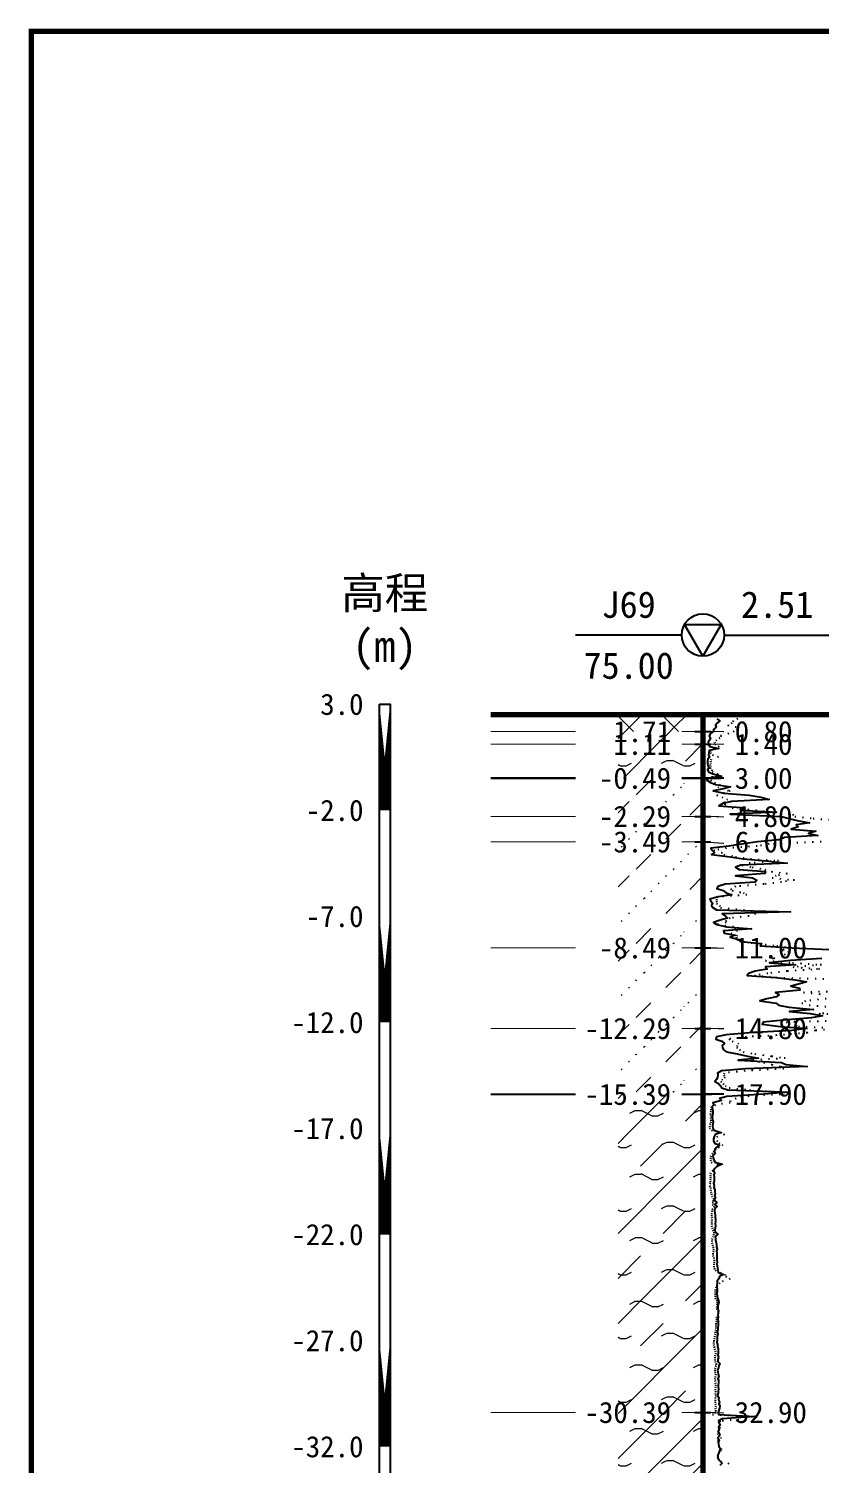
# Model space of a CAD drawing. Extents: x -37 to 3540, y -1485 to 297.
# Drawn here: x 2719.6 to 2794.2, y -447.1 to -311.8 of the extents above; entities that cross this region are included whole.
import ezdxf
from ezdxf.enums import TextEntityAlignment as Align

# ---------------------------------------------------------------- set-up
doc = ezdxf.new("R2010")
doc.units = 0
doc.linetypes.add('DOT', pattern=[6.35, 0, -6.35])
doc.layers.get('0').update_dxf_attribs({"linetype": 'CONTINUOUS'})
for name, color, linetype in [('CURVE', 200, 'CONTINUOUS'), ('FRAME', 7, 'CONTINUOUS'), ('HOLE', 41, 'CONTINUOUS'), ('RULER', 7, 'CONTINUOUS'), ('STRATUM', 241, 'CONTINUOUS')]:
    doc.layers.add(name, color=color, linetype=linetype)
doc.layers.add('HATCH', color=7, linetype='CONTINUOUS', lineweight=13)
doc.styles.add('ST', font='')
doc.styles.get('ST').set_extended_font_data('SimSun')
pattern_1 = [(45, (2699.805, -594), (-4.24264, 4.24264), [10, 0]), (45, (2700.866, -597.182), (-2.12132, 6.36396), [3, -3]), (26.565, (2700.879, -594.2536), (5.999823, 5.999812), [0.567, -12.849]), (0, (2700.312, -594.2536), (0, 6), [0.567, -5.433]), (26.565, (2698.2235, -594), (5.999823, 5.999812), [0.567, -12.849]), (0, (2698.7307, -593.7464), (0, 6), [0.567, -5.433]), (153.435, (2700.312, -594.2536), (-5.999818, -5e-06), [1.134, -12.2826]), (26.565, (2703.879, -591.2536), (5.999823, 5.999812), [0.567, -12.849]), (0, (2703.312, -591.2536), (0, 6), [0.567, -5.433]), (26.565, (2701.2235, -591), (5.999823, 5.999812), [0.567, -12.849]), (0, (2701.7307, -590.7464), (0, 6), [0.567, -5.433]), (153.435, (2703.312, -591.2536), (-5.999818, -5e-06), [1.134, -12.2826])]
pattern_2 = [(45, (2699.805, -594), (-7e-07, 6.99998), [1.97196, -7.92754]), (45, (2702.6177, -591.171), (-7e-07, 6.99998), [1.99367, -7.90583]), (45, (2704.8723, -588.918), (-7e-07, 6.99998), [1.8136, -8.08588]), (26.565, (2699.8048, -590.5), (7, 7), [0.0965, -15.55598]), (36.8699, (2700.5048, -589.8), (7, 7), [0.19775, -34.80225]), (315, (2703.305, -587.024), (6.99998, 1e-06), [0.03305, -9.86644]), (26.565, (2703.3048, -594), (7, 7), [0.14475, -15.50773]), (26.565, (2704.0048, -593.3), (7, 7), [0.10528, -15.5472]), (90, (2704.355, -592.95), (-7, -5e-07), [0.02877, -6.97123]), (26.565, (2704.7048, -592.6), (7, 7), [0.091, -31.21394]), (36.8699, (2705.4048, -591.9), (7, 7), [0.1107, -34.8893]), (45, (2706.105, -591.2), (-2e-07, 6.99998), [0.10911, -9.79038]), (315, (2706.719, -590.452), (6.99998, 1e-06), [0.03305, -9.86644]), (36.8699, (2701.2048, -589.1), (7, 7), [0.10224, -34.89776]), (53.1301, (2701.9048, -588.4), (14, 21), [0.13438, -34.86562]), (53.1301, (2702.6048, -587.7), (14, 21), [0.12625, -34.87375])]

# ---------------------------------------------------------------- blocks, each defined once
blk = doc.blocks.new('H_cpt_hole')
for p, q in [((-1.73, 1), (1.73, 1)), ((0, -2), (-1.73, 1)), ((1.73, 1), (0, -2))]:
    blk.add_line(p, q)
blk.add_circle((0, 0), 2)

msp = doc.modelspace()

# ---------------------------------------------------------------- hatches: boundary and pattern name
at = {"layer": 'HATCH'}
h = msp.add_hatch(dxfattribs=at)
h.set_pattern_fill('STT', color=50, style=0)
h.set_pattern_definition([(45, (2699.8048, -594), (-2.12132, 2.12132), [10, 0]), (135, (2699.8048, -594), (-2.12132, -2.12132), [10, 0])])
h.paths.add_polyline_path([(2783.12, -376.42), (2775.12, -376.42), (2775.12, -378.02), (2783.12, -378.02)])
h.paths.add_polyline_path([(2773.91, -379.51), (2780.6, -379.51), (2780.6, -376.59), (2773.91, -376.59)], flags=9)
h = msp.add_hatch(dxfattribs=at)
h.set_pattern_fill('FZNT', color=32, style=0)
h.set_pattern_definition([(45, (2699.805, -594), (-4.24264, 4.24264), [10, 0]), (45, (2700.866, -597.182), (-2.12132, 6.36396), [3, -3])])
h.paths.add_polyline_path([(2783.12, -378.02), (2775.12, -378.02), (2775.12, -379.22), (2783.12, -379.22)])
h.paths.add_polyline_path([(2773.91, -380.71), (2780.6, -380.71), (2780.6, -377.79), (2773.91, -377.79)], flags=9)
h.paths.add_polyline_path([(2773.91, -379.51), (2780.6, -379.51), (2780.6, -376.59), (2773.91, -376.59)], flags=9)
h = msp.add_hatch(dxfattribs=at)
h.set_pattern_fill('YNFNT', color=251, style=0)
h.set_pattern_definition(pattern_1)
h.paths.add_polyline_path([(2783.12, -379.22), (2775.12, -379.22), (2775.12, -382.42), (2783.12, -382.42)])
h.paths.add_polyline_path([(2772.48, -383.91), (2780.61, -383.91), (2780.61, -380.98), (2772.48, -380.98)], flags=9)
h.paths.add_polyline_path([(2773.91, -380.71), (2780.6, -380.71), (2780.6, -377.79), (2773.91, -377.79)], flags=9)
h = msp.add_hatch(dxfattribs=at)
h.set_pattern_fill('SZFT', color=52, style=0)
h.set_pattern_definition(pattern_2)
h.paths.add_polyline_path([(2783.12, -382.42), (2775.12, -382.42), (2775.12, -386.02), (2783.12, -386.02)])
h.paths.add_polyline_path([(2772.48, -387.51), (2780.61, -387.51), (2780.61, -384.58), (2772.48, -384.58)], flags=9)
h.paths.add_polyline_path([(2772.48, -383.91), (2780.61, -383.91), (2780.61, -380.98), (2772.48, -380.98)], flags=9)
h = msp.add_hatch(dxfattribs=at)
h.set_pattern_fill('SZFT', color=52, style=0)
h.set_pattern_definition(pattern_2)
h.paths.add_polyline_path([(2783.12, -386.02), (2775.12, -386.02), (2775.12, -388.42), (2783.12, -388.42)])
h.paths.add_polyline_path([(2772.48, -389.91), (2780.61, -389.91), (2780.61, -386.98), (2772.48, -386.98)], flags=9)
h.paths.add_polyline_path([(2772.48, -387.51), (2780.61, -387.51), (2780.61, -384.58), (2772.48, -384.58)], flags=9)
h = msp.add_hatch(dxfattribs=at)
h.set_pattern_fill('SZFT', color=52, style=0)
h.set_pattern_definition(pattern_2)
h.paths.add_polyline_path([(2783.12, -388.42), (2775.12, -388.42), (2775.12, -398.42), (2783.12, -398.42)])
h.paths.add_polyline_path([(2772.48, -399.91), (2780.61, -399.91), (2780.61, -396.98), (2772.48, -396.98)], flags=9)
h.paths.add_polyline_path([(2772.48, -389.91), (2780.61, -389.91), (2780.61, -386.98), (2772.48, -386.98)], flags=9)
h = msp.add_hatch(dxfattribs=at)
h.set_pattern_fill('SZFT', color=52, style=0)
h.set_pattern_definition(pattern_2)
h.paths.add_polyline_path([(2783.12, -398.42), (2775.12, -398.42), (2775.12, -406.02), (2783.12, -406.02)])
h.paths.add_polyline_path([(2771.05, -407.51), (2780.61, -407.51), (2780.61, -404.58), (2771.05, -404.58)], flags=9)
h.paths.add_polyline_path([(2772.48, -399.91), (2780.61, -399.91), (2780.61, -396.98), (2772.48, -396.98)], flags=9)
h = msp.add_hatch(dxfattribs=at)
h.set_pattern_fill('SZFT', color=52, style=0)
h.set_pattern_definition(pattern_2)
h.paths.add_polyline_path([(2783.12, -406.02), (2775.12, -406.02), (2775.12, -412.22), (2783.12, -412.22)])
h.paths.add_polyline_path([(2771.05, -413.71), (2780.61, -413.71), (2780.61, -410.78), (2771.05, -410.78)], flags=9)
h.paths.add_polyline_path([(2771.05, -407.51), (2780.61, -407.51), (2780.61, -404.58), (2771.05, -404.58)], flags=9)
h = msp.add_hatch(dxfattribs=at)
h.set_pattern_fill('YNFNT', color=251, style=0)
h.set_pattern_definition(pattern_1)
h.paths.add_polyline_path([(2783.12, -412.22), (2775.12, -412.22), (2775.12, -442.22), (2783.12, -442.22)])
h.paths.add_polyline_path([(2771.05, -443.71), (2780.61, -443.71), (2780.61, -440.78), (2771.05, -440.78)], flags=9)
h.paths.add_polyline_path([(2771.05, -413.71), (2780.61, -413.71), (2780.61, -410.78), (2771.05, -410.78)], flags=9)
h = msp.add_hatch(dxfattribs=at)
h.set_pattern_fill('YNNT', color=251, style=0)
h.set_pattern_definition([(45, (2699.8048, -594), (-2.12132, 2.12132), [10, 0]), (26.565, (2700.879, -594.2536), (5.999823, 5.999812), [0.567, -12.849]), (0, (2700.312, -594.2536), (0, 6), [0.567, -5.433]), (26.565, (2698.2235, -594), (5.999823, 5.999812), [0.567, -12.849]), (0, (2698.7307, -593.7464), (0, 6), [0.567, -5.433]), (153.435, (2700.312, -594.2536), (-5.999818, -5e-06), [1.134, -12.2826]), (26.565, (2703.879, -591.2536), (5.999823, 5.999812), [0.567, -12.849]), (0, (2703.312, -591.2536), (0, 6), [0.567, -5.433]), (26.565, (2701.2235, -591), (5.999823, 5.999812), [0.567, -12.849]), (0, (2701.7307, -590.7464), (0, 6), [0.567, -5.433]), (153.435, (2703.312, -591.2536), (-5.999818, -5e-06), [1.134, -12.2826])])
h.paths.add_polyline_path([(2783.12, -442.22), (2775.12, -442.22), (2775.12, -458.42), (2783.12, -458.42)])
h.paths.add_polyline_path([(2771.05, -459.91), (2780.61, -459.91), (2780.61, -456.98), (2771.05, -456.98)], flags=9)
h.paths.add_polyline_path([(2771.05, -443.71), (2780.61, -443.71), (2780.61, -440.78), (2771.05, -440.78)], flags=9)

# ---------------------------------------------------------------- linework, layer by layer
at = {"layer": 'CURVE', "color": 30, "linetype": 'Continuous'}
for points in [[(2784.42, -376.82), (2784.73, -377.02), (2784.45, -377.22), (2784.32, -377.42), (2784.38, -377.62), (2784.11, -377.82), (2784.13, -378.02), (2783.82, -378.22), (2783.72, -378.42), (2783.85, -378.62), (2783.73, -378.82), (2783.63, -379.02), (2783.65, -379.22), (2783.74, -379.42), (2784.62, -379.62), (2783.7, -379.82), (2783.67, -380.02), (2783.66, -380.22), (2783.77, -380.42), (2783.59, -380.62), (2783.56, -380.82), (2783.54, -381.02), (2783.58, -381.22), (2783.69, -381.42), (2783.56, -381.62), (2783.66, -381.82), (2784.07, -382.02), (2784.87, -382.22), (2783.64, -382.42), (2783.5, -382.62), (2783.83, -382.82), (2784.3, -383.02), (2785.73, -383.22), (2785.06, -383.42), (2784.1, -383.62), (2785.09, -383.82), (2787.49, -384.02), (2788.62, -384.22), (2789.37, -384.42), (2785.81, -384.62), (2785, -384.82), (2784.61, -385.02), (2787.09, -385.22), (2786.65, -385.42), (2790.05, -385.62), (2785.7, -385.82), (2790.53, -386.02), (2791.26, -386.22), (2792, -386.42), (2793.17, -386.62), (2791.9, -386.82), (2792.09, -387.02), (2791.43, -387.22), (2793.78, -387.42), (2793.06, -387.62), (2793.97, -387.82), (2790.83, -388.02), (2790.29, -388.22), (2788.26, -388.42), (2786.97, -388.62), (2785.57, -388.82), (2783.86, -389.02), (2783.99, -389.22), (2784.2, -389.42), (2783.93, -389.62), (2785.7, -389.82), (2786.91, -390.02), (2789.05, -390.22), (2791.06, -390.42), (2786.7, -390.62), (2786.19, -390.82), (2786.54, -391.02), (2789.01, -391.22), (2788.97, -391.42), (2786.19, -391.62), (2787.78, -391.82), (2788.2, -392.02), (2788.04, -392.22), (2785.22, -392.42), (2784.53, -392.62), (2784.43, -392.82), (2785.03, -393.02), (2785.31, -393.22), (2785.86, -393.42), (2784.56, -393.62), (2783.78, -393.82), (2783.88, -394.02), (2784.07, -394.22), (2783.94, -394.42), (2784.04, -394.62), (2784.41, -394.82), (2791.37, -395.02), (2784.94, -395.22), (2785.24, -395.42), (2785.43, -395.62), (2784.74, -395.82), (2784.13, -396.02), (2784.43, -396.22), (2785.35, -396.42), (2787.69, -396.62), (2785.05, -396.82), (2785.12, -397.02), (2786.16, -397.22), (2785.7, -397.42), (2786.5, -397.62), (2786.67, -397.82), (2788.64, -398.02), (2788.52, -398.22), (2791.52, -398.42), (2796.45, -398.62)], [(2794.34, -399.42), (2791.38, -399.62), (2789.41, -399.82), (2791.85, -400.02), (2789.01, -400.22), (2789.17, -400.42), (2788.06, -400.62), (2787.43, -400.82), (2787.3, -401.02), (2789.98, -401.22), (2791.82, -401.42), (2792.89, -401.62), (2792.27, -401.82), (2791.4, -402.02), (2792.23, -402.22), (2792.27, -402.42), (2789.96, -402.62), (2790.32, -402.82), (2790.06, -403.02), (2789.14, -403.22), (2788.49, -403.42), (2790.04, -403.62), (2790.25, -403.82), (2791.21, -404.02), (2793.56, -404.22), (2791.27, -404.42), (2793.24, -404.62), (2794.38, -404.82), (2793.36, -405.02), (2790.7, -405.22), (2788.79, -405.42), (2788.7, -405.62), (2790.41, -405.82), (2792.92, -406.02), (2791.49, -406.22), (2787.47, -406.42), (2785.32, -406.62), (2784.41, -406.82), (2784.35, -407.02), (2784.9, -407.22), (2785.16, -407.42), (2784.94, -407.62), (2784.98, -407.82), (2785.07, -408.02), (2785.35, -408.22), (2786.35, -408.42), (2787.33, -408.62), (2788.37, -408.82), (2786.44, -409.02), (2790.52, -409.22), (2790.94, -409.42), (2792.96, -409.62), (2787.14, -409.82), (2784.88, -410.02), (2784.48, -410.22), (2784.53, -410.42), (2784.51, -410.62), (2784.39, -410.82), (2784.24, -411.02), (2784.58, -411.22), (2784.78, -411.42), (2784.88, -411.62), (2785.46, -411.82), (2791.25, -412.02), (2788.88, -412.22), (2785.36, -412.42), (2784.67, -412.62), (2784.87, -412.82), (2784.06, -413.02), (2784.14, -413.22), (2783.96, -413.42), (2784.01, -413.62), (2784.06, -413.82), (2784.07, -414.02), (2784.02, -414.22), (2783.98, -414.42), (2784.01, -414.62), (2784.09, -414.82), (2784.04, -415.02), (2784.02, -415.22), (2784.07, -415.42), (2784.15, -415.62), (2784.8, -415.82), (2784.27, -416.02), (2784.17, -416.22), (2784.12, -416.42), (2784.12, -416.62), (2784.22, -416.82), (2784.68, -417.02), (2784.42, -417.22), (2784.25, -417.42), (2784.17, -417.62), (2784.28, -417.82), (2784.07, -418.02), (2784.09, -418.22), (2784.15, -418.42), (2784.24, -418.62), (2784.92, -418.82), (2784.43, -419.02), (2784.23, -419.22), (2784.12, -419.42), (2784.21, -419.62), (2784.14, -419.82), (2784.19, -420.02), (2784.18, -420.22), (2784.18, -420.42), (2784.13, -420.62), (2784.17, -420.82), (2784.16, -421.02), (2784.25, -421.22), (2784.25, -421.42), (2784.28, -421.62), (2784.22, -421.82), (2784.32, -422.02), (2784.18, -422.22), (2784.44, -422.42), (2784.2, -422.62), (2784.46, -422.82), (2784.23, -423.02), (2784.21, -423.22), (2784.23, -423.42), (2784.27, -423.62), (2784.27, -423.82), (2784.32, -424.02), (2784.31, -424.22), (2784.29, -424.42), (2784.31, -424.62), (2784.27, -424.82), (2784.25, -425.02), (2784.28, -425.22), (2784.52, -425.42), (2784.29, -425.62), (2784.3, -425.82), (2784.31, -426.02), (2784.36, -426.22), (2784.4, -426.42), (2784.41, -426.62), (2784.47, -426.82), (2784.39, -427.02), (2784.42, -427.22), (2784.42, -427.42), (2784.44, -427.62), (2784.43, -427.82), (2784.46, -428.02), (2784.43, -428.22), (2784.45, -428.42), (2784.48, -428.62), (2784.53, -428.82), (2784.55, -429.02), (2785.05, -429.22), (2784.68, -429.42), (2784.61, -429.62), (2784.46, -429.82), (2784.46, -430.02), (2784.42, -430.22), (2784.43, -430.42), (2784.46, -430.62), (2784.47, -430.82), (2784.43, -431.02), (2784.46, -431.22), (2784.49, -431.42), (2784.56, -431.62), (2784.61, -431.82), (2784.56, -432.02), (2784.52, -432.22), (2784.52, -432.42), (2784.57, -432.62), (2784.57, -432.82), (2784.53, -433.02), (2784.56, -433.22), (2784.54, -433.42), (2784.55, -433.62), (2784.56, -433.82), (2784.56, -434.02), (2784.52, -434.22), (2784.53, -434.42), (2784.47, -434.62), (2784.53, -434.82), (2784.47, -435.02), (2784.45, -435.22), (2784.47, -435.42), (2784.43, -435.62), (2784.51, -435.82), (2784.51, -436.02), (2784.55, -436.22), (2784.57, -436.42), (2784.56, -436.62), (2784.52, -436.82), (2784.59, -437.02), (2784.54, -437.22), (2784.54, -437.42), (2784.7, -437.62), (2784.61, -437.82), (2784.6, -438.02), (2784.51, -438.22), (2784.52, -438.42), (2784.55, -438.62), (2784.61, -438.82), (2784.53, -439.02), (2784.6, -439.22), (2784.6, -439.42), (2784.56, -439.62), (2784.55, -439.82), (2784.6, -440.02), (2784.56, -440.22), (2784.56, -440.42), (2784.5, -440.62), (2784.62, -440.82), (2784.59, -441.02), (2784.68, -441.22), (2784.62, -441.42), (2784.72, -441.62), (2784.67, -441.82), (2784.63, -442.02), (2784.57, -442.22), (2784.58, -442.42), (2788.02, -442.62), (2784.93, -442.82), (2784.58, -443.02), (2784.65, -443.22), (2784.74, -443.42), (2784.6, -443.62), (2784.65, -443.82), (2784.56, -444.02), (2784.69, -444.22), (2784.68, -444.42), (2784.53, -444.62), (2784.66, -444.82), (2784.57, -445.02), (2784.58, -445.22), (2784.61, -445.42), (2784.78, -445.62), (2784.67, -445.82), (2784.63, -446.02), (2784.52, -446.22), (2784.52, -446.42), (2784.56, -446.62), (2784.75, -446.82), (2784.92, -447.02), (2784.71, -447.22)]]:
    msp.add_lwpolyline(points, dxfattribs=at)
at = {"layer": 'CURVE', "color": 100, "linetype": 'DOT', "ltscale": 0.1}
for points in [[(2786.4, -376.82), (2786, -377.02), (2785.87, -377.22), (2785.45, -377.42), (2786.45, -377.62), (2786.38, -377.82), (2786.07, -378.02), (2785.57, -378.22), (2784.82, -378.42), (2784.7, -378.62), (2784.39, -378.82), (2784.22, -379.02), (2784.26, -379.22), (2784.64, -379.42), (2784.18, -379.62), (2783.82, -379.82), (2783.81, -380.02), (2784.03, -380.22), (2784.59, -380.42), (2783.91, -380.62), (2783.83, -380.82), (2783.81, -381.02), (2783.83, -381.22), (2783.8, -381.42), (2783.95, -381.62), (2784, -381.82), (2784.55, -382.02), (2784, -382.22), (2783.96, -382.42), (2783.85, -382.62), (2784.22, -382.82), (2784.75, -383.02), (2784.52, -383.22), (2784.72, -383.42), (2785.68, -383.62), (2785.17, -383.82), (2784.43, -384.02), (2784.92, -384.22), (2785.45, -384.42), (2785.12, -384.62), (2785.2, -384.82), (2785.2, -385.02), (2785.87, -385.22), (2788.08, -385.42), (2789.68, -385.62), (2791.61, -385.82), (2791.78, -386.02), (2793.5, -386.22), (2796.41, -386.42)], [(2794.27, -388.42), (2789.36, -388.62), (2788.25, -388.82), (2785.35, -389.02), (2784.14, -389.22), (2784.88, -389.42), (2785.08, -389.62), (2786.19, -389.82), (2787.6, -390.02), (2790.26, -390.22), (2787.59, -390.42), (2786.82, -390.62), (2787.76, -390.82), (2788.96, -391.02), (2789.57, -391.22), (2791.05, -391.42), (2790.04, -391.62), (2789.64, -391.82), (2791.74, -392.02), (2790.54, -392.22), (2788.88, -392.42), (2786.23, -392.62), (2785.76, -392.82), (2785.86, -393.02), (2786.94, -393.22), (2787.26, -393.42), (2784.52, -393.62), (2784.39, -393.82), (2784.39, -394.02), (2784.41, -394.22), (2784.67, -394.42), (2784.77, -394.62), (2786.94, -394.82), (2788.52, -395.02), (2788.09, -395.22), (2787.47, -395.42), (2785.7, -395.62), (2785.28, -395.82), (2785.32, -396.02), (2784.46, -396.22), (2786.04, -396.42), (2786.07, -396.62), (2786.37, -396.82), (2785.74, -397.02), (2786.31, -397.22), (2786.26, -397.42), (2786.35, -397.62), (2786.94, -397.82), (2788.26, -398.02), (2790.09, -398.22), (2791.49, -398.42), (2790.58, -398.62), (2791.22, -398.82), (2790.87, -399.02), (2790.63, -399.22), (2789.76, -399.42), (2789.01, -399.62), (2791.57, -399.82), (2794.29, -400.02), (2791.63, -400.22), (2794.12, -400.42), (2791.08, -400.62), (2789.25, -400.82), (2787.97, -401.02), (2790.02, -401.22), (2797.65, -401.42)], [(2794.75, -403.22), (2792.8, -403.42), (2792.45, -403.62), (2793.14, -403.82), (2795.69, -404.02)], [(2799.26, -402.42), (2792.6, -402.62), (2794.61, -402.82)], [(2799.65, -404.42), (2794.06, -404.62), (2801.32, -404.82)], [(2799.15, -405.22), (2790.99, -405.42), (2791.18, -405.62), (2792.13, -405.82), (2796.05, -406.02), (2793.72, -406.22), (2792.95, -406.42), (2790.81, -406.62), (2787.22, -406.82), (2785.57, -407.02), (2785.87, -407.22), (2786.47, -407.42), (2786.35, -407.62), (2786.3, -407.82), (2786.58, -408.02), (2786.92, -408.22), (2788.02, -408.42), (2789.6, -408.62), (2790.87, -408.82), (2787.66, -409.02), (2788.86, -409.22), (2789.6, -409.42), (2790.45, -409.62), (2790.75, -409.82), (2787.1, -410.02), (2785.12, -410.22), (2785.08, -410.42), (2785.21, -410.62), (2784.97, -410.82), (2784.78, -411.02), (2785.02, -411.22), (2785.24, -411.42), (2785.59, -411.62), (2787.51, -411.82), (2790.58, -412.02), (2791.14, -412.22), (2786.75, -412.42), (2786.25, -412.62), (2785.71, -412.82), (2785.7, -413.02), (2784.31, -413.22), (2783.94, -413.42), (2783.88, -413.62), (2783.87, -413.82), (2783.81, -414.02), (2783.86, -414.22), (2783.84, -414.42), (2783.87, -414.62), (2783.87, -414.82), (2783.82, -415.02), (2783.74, -415.22), (2783.74, -415.42), (2783.93, -415.62), (2784.82, -415.82), (2785.14, -416.02), (2784.49, -416.22), (2784.09, -416.42), (2784.41, -416.62), (2784.63, -416.82), (2785.01, -417.02), (2784.65, -417.22), (2784.33, -417.42), (2784.16, -417.62), (2784.05, -417.82), (2783.87, -418.02), (2783.83, -418.22), (2783.83, -418.42), (2783.9, -418.62), (2784.53, -418.82), (2784.49, -419.02), (2784.21, -419.22), (2784.05, -419.42), (2783.83, -419.62), (2783.8, -419.82), (2783.84, -420.02), (2783.82, -420.22), (2783.79, -420.42), (2783.82, -420.62), (2783.74, -420.82), (2783.85, -421.02), (2783.83, -421.22), (2783.87, -421.42), (2783.93, -421.62), (2783.92, -421.82), (2784.11, -422.02), (2784.1, -422.22), (2784.08, -422.42), (2783.98, -422.62), (2784.22, -422.82), (2784.04, -423.02), (2783.97, -423.22), (2783.93, -423.42), (2783.93, -423.62), (2783.94, -423.82), (2783.97, -424.02), (2783.94, -424.22), (2783.95, -424.42), (2783.94, -424.62), (2783.98, -424.82), (2784.07, -425.02), (2784.14, -425.22), (2784.13, -425.42), (2784.09, -425.62), (2783.99, -425.82), (2783.96, -426.02), (2783.96, -426.22), (2784.03, -426.42), (2784.08, -426.62), (2784.11, -426.82), (2784.13, -427.02), (2784.05, -427.22), (2784.04, -427.42), (2784.14, -427.62), (2784.18, -427.82), (2784.19, -428.02), (2784.15, -428.22), (2784.14, -428.42), (2784.18, -428.62), (2784.29, -428.82), (2784.76, -429.02), (2785.21, -429.22), (2785.25, -429.42), (2785.69, -429.62), (2785.03, -429.82), (2784.73, -430.02), (2784.49, -430.22), (2784.38, -430.42), (2784.29, -430.62), (2784.29, -430.82), (2784.29, -431.02), (2784.26, -431.22), (2784.26, -431.42), (2784.42, -431.62), (2784.45, -431.82), (2784.46, -432.02), (2784.42, -432.22), (2784.38, -432.42), (2784.6, -432.62), (2784.57, -432.82), (2784.55, -433.02), (2784.39, -433.22), (2784.4, -433.42), (2784.39, -433.62), (2784.35, -433.82), (2784.33, -434.02), (2784.33, -434.22), (2784.33, -434.42), (2784.27, -434.62), (2784.26, -434.82), (2784.24, -435.02), (2784.21, -435.22), (2784.16, -435.42), (2784.13, -435.62), (2784.13, -435.82), (2784.17, -436.02), (2784.2, -436.22), (2784.26, -436.42), (2784.33, -436.62), (2784.26, -436.82), (2784.23, -437.02), (2784.23, -437.22), (2784.28, -437.42), (2784.37, -437.62), (2784.37, -437.82), (2784.26, -438.02), (2784.24, -438.22), (2784.23, -438.42), (2784.34, -438.62), (2784.27, -438.82), (2784.26, -439.02), (2784.25, -439.22), (2784.27, -439.42), (2784.34, -439.62), (2784.3, -439.82), (2784.27, -440.02), (2784.3, -440.22), (2784.29, -440.42), (2784.33, -440.62), (2784.27, -440.82), (2784.26, -441.02), (2784.26, -441.22), (2784.26, -441.42), (2784.33, -441.62), (2784.29, -441.82), (2784.31, -442.02), (2784.3, -442.22), (2784.01, -442.42), (2788.21, -442.62), (2787.98, -442.82), (2784.78, -443.02), (2784.66, -443.22), (2784.65, -443.42), (2784.74, -443.62), (2784.6, -443.82), (2784.56, -444.02), (2784.48, -444.22), (2784.55, -444.42), (2784.85, -444.62), (2784.56, -444.82), (2784.56, -445.02), (2784.59, -445.22), (2784.62, -445.42), (2784.83, -445.62), (2784.84, -445.82), (2784.62, -446.02), (2784.53, -446.22), (2784.49, -446.42), (2784.59, -446.62), (2784.76, -446.82), (2785.48, -447.02), (2785.78, -447.22)]]:
    msp.add_lwpolyline(points, dxfattribs=at)
at = {"layer": 'FRAME', "linetype": 'Continuous', "const_width": 0.5}
msp.add_lwpolyline([(2719.8, -579), (3099.8, -579), (3099.8, -312), (2719.8, -312)], close=True, dxfattribs=at)
at = {"layer": 'HOLE', "linetype": 'Continuous'}
for points in [[(2781.12, -368.92), (2771.12, -368.92)], [(2785.12, -368.92), (2795.12, -368.92)], [(2782.37, -378.02), (2783.87, -378.02)], [(2782.37, -379.22), (2783.87, -379.22)], [(2782.37, -382.42), (2783.87, -382.42)], [(2782.37, -386.02), (2783.87, -386.02)], [(2782.37, -388.42), (2783.87, -388.42)], [(2782.37, -398.42), (2783.87, -398.42)], [(2782.37, -406.02), (2783.87, -406.02)], [(2782.37, -412.22), (2783.87, -412.22)], [(2782.37, -442.22), (2783.87, -442.22)]]:
    msp.add_lwpolyline(points, dxfattribs=at)
at = {"layer": 'HOLE', "linetype": 'Continuous', "const_width": 0.5}
msp.add_lwpolyline([(2783.12, -376.42), (2783.12, -525.12)], dxfattribs=at)
at = {"layer": 'RULER', "linetype": 'Continuous', "const_width": 1}
for points in [[(2753.12, -375.45), (2753.12, -385.45)], [(2753.12, -395.45), (2753.12, -405.45)], [(2753.12, -415.45), (2753.12, -425.45)], [(2753.12, -435.45), (2753.12, -445.45)]]:
    msp.add_lwpolyline(points, close=True, dxfattribs=at)
at = {"layer": 'RULER', "linetype": 'Continuous'}
msp.add_lwpolyline([(2752.62, -375.45), (2753.62, -375.45), (2753.62, -535.45), (2752.62, -535.45)], close=True, dxfattribs=at)
at = {"layer": 'STRATUM', "linetype": 'Continuous'}
for points, const_width in [([(2763.12, -376.42), (2783.12, -376.42), (2834.14, -376.47), (2886.7, -376.82), (2933.07, -376.21)], 0.5), ([(2763.12, -378.02), (2771.12, -378.02)], 0.1), ([(2781.12, -378.02), (2783.12, -378.02), (2785.12, -378.03)], 0.1), ([(2763.12, -379.22), (2771.12, -379.22)], 0.1), ([(2781.12, -379.22), (2783.12, -379.22), (2785.12, -379.22)], 0.1), ([(2763.12, -382.42), (2771.12, -382.42)], 0.2), ([(2781.12, -382.42), (2783.12, -382.42), (2785.12, -382.41)], 0.2), ([(2763.12, -386.02), (2771.12, -386.02)], 0.1), ([(2781.12, -386.02), (2783.12, -386.02), (2785.12, -386.06)], 0.1), ([(2763.12, -388.42), (2771.12, -388.42)], 0.1), ([(2781.12, -388.42), (2783.12, -388.42), (2785.12, -388.57)], 0.1), ([(2763.12, -398.42), (2771.12, -398.42)], 0.1), ([(2781.12, -398.42), (2783.12, -398.42), (2785.12, -398.44)], 0.1), ([(2763.12, -406.02), (2771.12, -406.02)], 0.1), ([(2781.12, -406.02), (2783.12, -406.02), (2785.12, -406.04)], 0.1), ([(2763.12, -412.22), (2771.12, -412.22)], 0.2), ([(2781.12, -412.22), (2783.12, -412.22), (2785.12, -412.19)], 0.2), ([(2763.12, -442.22), (2771.12, -442.22)], 0.1), ([(2781.12, -442.22), (2783.12, -442.22), (2785.12, -442.27)], 0.1)]:
    msp.add_lwpolyline(points, dxfattribs=dict(at, const_width=const_width))

# ---------------------------------------------------------------- block references
at = {"layer": 'HOLE'}
msp.add_blockref('H_cpt_hole', (2783.12, -368.92), dxfattribs=at)

# ---------------------------------------------------------------- texts
at = {"layer": 'HOLE', "style": 'ST'}
for s, p in [('J69', (2776.12, -366.05)), ('2.51', (2790.12, -366.05)), ('75.00', (2776.12, -371.8))]:
    msp.add_text(s, height=2.5, dxfattribs=at).set_placement(p, align=Align.MIDDLE_CENTER)
for s, p in [('1.71', (2780.12, -378.02)), ('1.11', (2780.12, -379.22)), ('-0.49', (2780.12, -382.42)), ('-2.29', (2780.12, -386.02)), ('-3.49', (2780.12, -388.42)), ('-8.49', (2780.12, -398.42)), ('-12.29', (2780.12, -406.02)), ('-15.39', (2780.12, -412.22)), ('-30.39', (2780.12, -442.22))]:
    msp.add_text(s, height=2, dxfattribs=at).set_placement(p, align=Align.MIDDLE_RIGHT)
for s, p in [('0.80', (2786.12, -378.02)), ('1.40', (2786.12, -379.22)), ('3.00', (2786.12, -382.42)), ('4.80', (2786.12, -386.02)), ('6.00', (2786.12, -388.42)), ('11.00', (2786.12, -398.42)), ('14.80', (2786.12, -406.02)), ('17.90', (2786.12, -412.22)), ('32.90', (2786.12, -442.22))]:
    msp.add_text(s, height=2, dxfattribs=at).set_placement(p, align=Align.MIDDLE_LEFT)
at = {"layer": 'RULER', "style": 'ST'}
for s, p in [('高程', (2753.12, -363.45)), ('(m)', (2753.12, -368.45))]:
    msp.add_text(s, height=3, dxfattribs=at).set_placement(p, align=Align.TOP_CENTER)
for s, p in [('3.0', (2751.12, -375.45)), ('-2.0', (2751.12, -385.45)), ('-7.0', (2751.12, -395.45)), ('-12.0', (2751.12, -405.45)), ('-17.0', (2751.12, -415.45)), ('-22.0', (2751.12, -425.45)), ('-27.0', (2751.12, -435.45)), ('-32.0', (2751.12, -445.45))]:
    msp.add_text(s, height=2, dxfattribs=at).set_placement(p, align=Align.MIDDLE_RIGHT)

doc.saveas('drawing.dxf')
